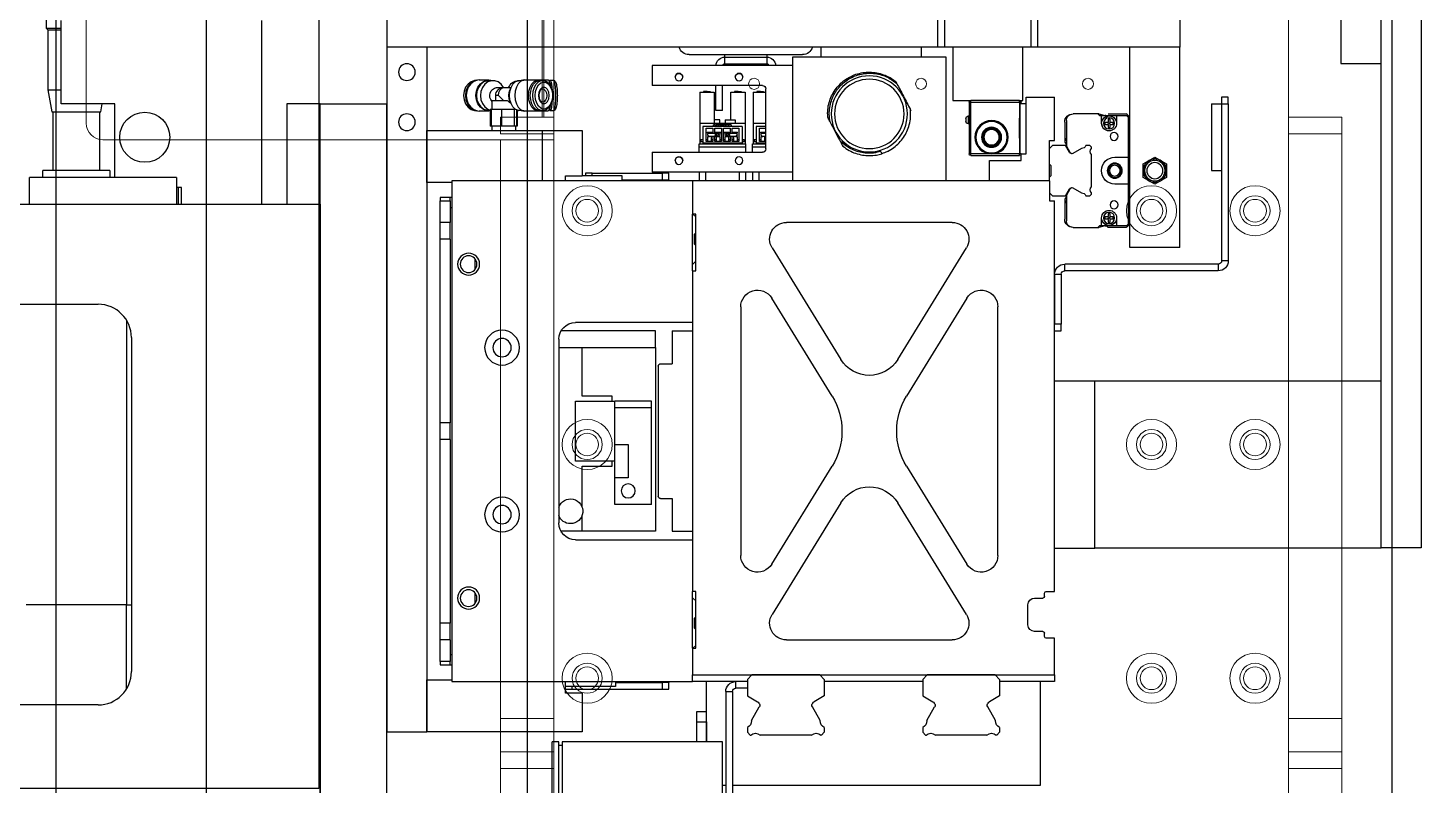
# Model space of a CAD drawing. Extents: x 500 to 100500, y -14500 to 21140.
# Drawn here: x 13840.2 to 14257.5, y -5734 to -5507.3 of the extents above; entities that cross this region are included whole.
import ezdxf

# ---------------------------------------------------------------- set-up
doc = ezdxf.new("R2010")
doc.units = 0
doc.linetypes.add('CENTER', pattern=[10.16, 6.35, -1.27, 1.27, -1.27])
doc.linetypes.add('SLD-Solid', pattern=[0])
doc.layers.get('0').update_dxf_attribs({"linetype": 'CONTINUOUS'})
for name, color, linetype in [('Center', 1, 'CENTER'), ('D', 7, 'CONTINUOUS'), ('M06SMMF-001B', 7, 'CONTINUOUS')]:
    doc.layers.add(name, color=color, linetype=linetype)
doc.layers.add('MODEL', color=7, linetype='SLD-Solid', lineweight=15)

# ---------------------------------------------------------------- blocks, each defined once
blk = doc.blocks.new('KA$C91237a23')
at = {"color": 0}
blk.add_lwpolyline([(244, 637.31), (340, 637.31), (340, 1345.85), (244, 1345.85)], close=True, dxfattribs=at)
at = {"layer": 'MODEL', "color": 4}
for p, q in [((239.5, 1345.85), (239.5, 1202.6)), ((376, 1200.85), (376, 1340.85)), ((376, 1200.85), (376, 1340.85)), ((239, 1293.85), (239, 1202.6)), ((16, 1202.6), (16, 1264.6)), ((236, 1202.6), (236, 1264.6)), ((0, 1202.6), (16, 1202.6)), ((0, 1197.6), (0, 1202.6)), ((16, 1202.6), (16, 1197.6)), ((252, 1202.6), (236, 1202.6)), ((236, 1202.6), (236, 1197.6)), ((252, 1197.6), (252, 1202.6)), ((16, 1197.6), (0, 1197.6)), ((0, 1022.6), (0, 1197.6)), ((16, 1022.6), (16, 1197.6)), ((236, 1197.6), (252, 1197.6)), ((236, 1022.6), (236, 1197.6)), ((371, 1195.85), (236, 1195.85)), ((252, 982.6), (252, 1195.85)), ((0, 1022.6), (16, 1022.6)), ((0, 1012.6), (0, 1022.6)), ((16, 1012.6), (16, 1022.6)), ((252, 1022.6), (236, 1022.6)), ((236, 1012.6), (236, 1022.6)), ((0, 1012.6), (16, 1012.6)), ((0, 1007.6), (0, 1012.6)), ((16, 1012.6), (16, 1007.6)), ((252, 1012.6), (236, 1012.6)), ((236, 1012.6), (236, 1007.6)), ((16, 1007.6), (0, 1007.6)), ((0, 982.6), (0, 1007.6)), ((16, 982.6), (16, 1007.6)), ((236, 1007.6), (252, 1007.6)), ((236, 982.6), (236, 1007.6))]:
    blk.add_line(p, q, dxfattribs=at)
for centre, radius in [((76, 1212.6), 1.65), ((126, 1212.6), 1.65), ((176, 1212.6), 1.65), ((26, 1174.6), 7.5), ((57, 1174.6), 7.5), ((226, 1174.6), 7.5), ((26, 1174.6), 4.5), ((26, 1174.6), 3.4), ((57, 1174.6), 4.5), ((57, 1174.6), 3.4), ((226, 1174.6), 4.5), ((226, 1174.6), 3.4), ((26, 1104.6), 7.5), ((57, 1104.6), 7.5), ((226, 1104.6), 7.5), ((26, 1104.6), 4.5), ((26, 1104.6), 3.4), ((57, 1104.6), 4.5), ((57, 1104.6), 3.4), ((226, 1104.6), 4.5), ((226, 1104.6), 3.4), ((26, 1034.6), 7.5), ((26, 1034.6), 4.5), ((57, 1034.6), 7.5), ((57, 1034.6), 4.5), ((226, 1034.6), 7.5), ((226, 1034.6), 4.5), ((26, 1034.6), 3.4), ((57, 1034.6), 3.4), ((226, 1034.6), 3.4)]:
    blk.add_circle(centre, radius, dxfattribs=at)
blk.add_arc((371, 1200.85), 5, 270, 0, dxfattribs=at)
blk.add_arc((371, 1200.85), 5, 270, 0, dxfattribs=at)
blk = doc.blocks.new('KA$C6148ecdc')
at = {"linetype": 'Continuous', "lineweight": 25}
for p, q in [((0, 289.1), (0, 82.1)), ((12, 82.1), (12, 289.1)), ((12, 227.1), (12, 277.1)), ((24, 277.1), (24, 227.1)), ((72.25, 247), (72.25, 232)), ((114.75, 232), (114.75, 247)), ((116.75, 232), (116.75, 247)), ((142.75, 247), (142.75, 232)), ((144.75, 232), (144.75, 247)), ((309.75, 247), (309.75, 232)), ((72.25, 172), (72.25, 232)), ((72.25, 232), (114.75, 232)), ((87.25, 172), (87.25, 232)), ((114.75, 232), (116.75, 232)), ((116.75, 232), (142.75, 232)), ((119.25, 216), (119.25, 232)), ((140.25, 232), (140.25, 216)), ((142.75, 232), (144.75, 232)), ((144.75, 232), (309.75, 232)), ((149.75, 232), (149.75, 229)), ((179.75, 232), (179.75, 229)), ((195.99, 229.74), (185.25, 229.74)), ((195.99, 229.74), (195.99, 229)), ((208.51, 229.74), (195.99, 229.74)), ((208.51, 229), (208.51, 229.74)), ((219.25, 229.74), (208.51, 229.74)), ((297.75, 232), (297.75, 27)), ((309.75, 232), (309.75, 27)), ((24, 227.1), (12, 227.1)), ((142.25, 229), (188.25, 229)), ((142.25, 192), (142.25, 229)), ((188.25, 229), (188.25, 192)), ((188.25, 226.5), (230.25, 226.5)), ((195.99, 229), (195.99, 227)), ((208.51, 229), (195.99, 229)), ((208.51, 227), (195.99, 227)), ((208.51, 227), (208.51, 229)), ((230.25, 226.5), (230.25, 220.5)), ((157.32, 221.66), (157.09, 221.23)), ((260.85, 222.05), (259.87, 222.05)), ((264.35, 222.15), (261.44, 222.15)), ((263.88, 222.05), (263.11, 222.05)), ((268.47, 222.15), (264.35, 222.15)), ((269.04, 222.15), (268.47, 222.15)), ((270.16, 221.95), (269.33, 221.95)), ((270.58, 221.95), (270.16, 221.95)), ((279.16, 221.95), (277.97, 221.95)), ((282.06, 222.15), (279.16, 222.15)), ((282.92, 222.05), (282.86, 222.05)), ((57.75, 217), (59.75, 217)), ((57.75, 215), (57.75, 217)), ((59.75, 217), (59.75, 215)), ((109.75, 204), (109.75, 217)), ((118.25, 217), (109.75, 217)), ((118.25, 200), (118.25, 217)), ((196.25, 201.5), (196.25, 219.5)), ((200.05, 218.5), (196.25, 218.5)), ((197.8, 218.7), (196.9, 218.7)), ((196.9, 218.7), (196.9, 218.5)), ((197.25, 220.5), (230.25, 220.5)), ((197.8, 218.7), (197.8, 218.5)), ((197.8, 218.7), (198.9, 218.7)), ((198.9, 218.7), (198.9, 218.5)), ((200.05, 218.5), (200.05, 209.2)), ((202.45, 218.5), (202.45, 209.2)), ((206.75, 218.5), (202.45, 218.5)), ((204.5, 218.7), (203.6, 218.7)), ((203.6, 218.7), (203.6, 218.5)), ((204.5, 218.7), (205.6, 218.7)), ((204.5, 218.7), (204.5, 218.5)), ((205.6, 218.7), (205.6, 218.5)), ((206.75, 210.2), (206.75, 218.5)), ((209.25, 213), (209.25, 220.5)), ((211.25, 213), (211.25, 220.5)), ((216.05, 218.5), (211.75, 218.5)), ((211.75, 218.5), (211.75, 209.2)), ((213.8, 218.7), (212.9, 218.7)), ((212.9, 218.7), (212.9, 218.5)), ((213.8, 218.7), (213.8, 218.5)), ((213.8, 218.7), (214.9, 218.7)), ((214.9, 218.7), (214.9, 218.5)), ((216.05, 218.5), (216.05, 209.2)), ((263.11, 219.5), (263.08, 219.5)), ((273.01, 218.85), (272.51, 220)), ((274.75, 219.9), (272.55, 219.9)), ((276.86, 219.9), (274.75, 219.9)), ((276.28, 217.5), (277.15, 217.5)), ((277.15, 215.93), (277.15, 217.5)), ((59.75, 215), (57.75, 215)), ((57.75, 215), (57.75, 168)), ((59.75, 215), (59.75, 168)), ((62.75, 215), (59.75, 215)), ((62.75, 215), (62.75, 195)), ((118.25, 215), (120.05, 215)), ((120.25, 216), (119.25, 216)), ((119.75, 215), (119.75, 215.5)), ((120.25, 215.5), (119.75, 215.5)), ((120.05, 200), (120.05, 215)), ((120.25, 215.5), (120.25, 216)), ((120.25, 216), (134.85, 216)), ((134.85, 215.5), (120.25, 215.5)), ((120.25, 215.5), (120.25, 210.75)), ((134.85, 215.5), (134.85, 216)), ((140.25, 216), (134.85, 216)), ((134.85, 200), (134.85, 215.5)), ((135.35, 215.5), (134.85, 215.5)), ((135.35, 215.5), (135.35, 200)), ((152.87, 213.12), (152.79, 212.97)), ((206.85, 216.6), (206.75, 216.6)), ((206.85, 214.6), (206.75, 214.6)), ((206.85, 216.6), (206.85, 214.6)), ((209.25, 213), (211.25, 213)), ((211.65, 216.6), (211.65, 214.6)), ((211.65, 216.6), (211.75, 216.6)), ((211.65, 214.6), (211.75, 214.6)), ((259.87, 212.95), (260.85, 212.95)), ((261.44, 212.85), (264.35, 212.85)), ((263.11, 212.95), (263.88, 212.95)), ((263.11, 212.95), (263.23, 212.95)), ((264.35, 212.85), (268.47, 212.85)), ((268.47, 212.85), (269.04, 212.85)), ((269.33, 213.05), (270.16, 213.05)), ((270.16, 213.05), (270.58, 213.05)), ((270.77, 213.06), (270.36, 213.06)), ((270.71, 213.13), (270.71, 208.3)), ((270.96, 213.23), (270.96, 208.3)), ((271.1, 213.3), (271.3, 213.3)), ((271.25, 213.39), (271.25, 213.3)), ((271.3, 213.3), (271.64, 213.3)), ((271.64, 213.3), (271.64, 208.3)), ((271.64, 213.3), (273.53, 213.3)), ((272.51, 215), (273.01, 216.15)), ((273.53, 213.3), (275.42, 213.3)), ((273.6, 215.93), (278.25, 215.93)), ((275.42, 213.3), (275.42, 208.3)), ((275.42, 213.3), (276.98, 213.3)), ((276.98, 213.3), (278.54, 213.3)), ((278.25, 213.3), (278.25, 215.93)), ((278.54, 213.3), (278.79, 213.3)), ((278.54, 213.3), (278.54, 208.3)), ((278.79, 213.3), (278.79, 208.3)), ((278.79, 213.05), (279.16, 213.05)), ((279.16, 212.85), (282.06, 212.85)), ((282.86, 212.95), (282.92, 212.95)), ((87.25, 211), (88.06, 211.81)), ((87.65, 210.9), (88.15, 211.4)), ((87.65, 199), (87.65, 210.9)), ((88.06, 211.81), (88.33, 212)), ((88.15, 211.4), (91.2, 211.4)), ((93.75, 212), (88.33, 212)), ((91.2, 211.4), (91.2, 209.15)), ((91.2, 211.4), (95.7, 211.4)), ((92.2, 209.15), (92.21, 209.45)), ((92.21, 208.85), (92.2, 209.15)), ((92.21, 209.45), (92.94, 209.45)), ((92.94, 208.85), (92.21, 208.85)), ((93.15, 209.45), (92.94, 209.45)), ((93.15, 208.85), (92.94, 208.85)), ((93.15, 210.39), (93.75, 210.39)), ((93.15, 209.66), (93.15, 210.39)), ((93.15, 209.45), (93.15, 209.66)), ((93.43, 209.17), (93.15, 209.45)), ((93.43, 209.13), (93.15, 208.85)), ((93.15, 208.85), (93.15, 208.64)), ((93.15, 207.91), (93.15, 208.64)), ((93.47, 209.17), (93.43, 209.17)), ((93.43, 209.17), (93.43, 209.13)), ((93.43, 209.13), (93.47, 209.13)), ((93.47, 209.17), (93.75, 209.45)), ((93.47, 209.13), (93.47, 209.17)), ((93.75, 208.85), (93.47, 209.13)), ((93.75, 210.39), (93.75, 209.66)), ((93.75, 209.45), (93.75, 209.66)), ((93.96, 209.45), (93.75, 209.45)), ((93.75, 208.85), (93.96, 208.85)), ((93.75, 208.64), (93.75, 208.85)), ((93.75, 208.64), (93.75, 207.91)), ((93.96, 209.45), (94.69, 209.45)), ((94.69, 208.85), (93.96, 208.85)), ((94.46, 211.5), (94.62, 211.5)), ((94.69, 209.45), (94.7, 209.15)), ((94.7, 209.15), (94.69, 208.85)), ((96.55, 212), (94.75, 211.52)), ((95.69, 209.15), (95.54, 208.33)), ((95.7, 211.4), (96.25, 211.4)), ((95.7, 209.15), (95.7, 211.4)), ((96.25, 211.4), (96.85, 212)), ((96.55, 212), (96.85, 212)), ((96.85, 212), (104.25, 212)), ((106.25, 210), (106.25, 202.3)), ((106.75, 209.5), (106.75, 204.81)), ((120.25, 210.75), (120.05, 210.75)), ((120.25, 204.75), (120.25, 210.75)), ((135.36, 212.24), (135.35, 212.24)), ((135.55, 211.38), (135.35, 211.38)), ((135.35, 209.02), (135.55, 209.02)), ((135.55, 210.2), (135.55, 211.38)), ((135.55, 209.02), (135.55, 210.2)), ((136.35, 210.58), (136.35, 210.2)), ((136.35, 210.2), (136.35, 209.82)), ((200.05, 209.2), (196.25, 209.2)), ((200.05, 209.2), (200.05, 203)), ((216.05, 209.2), (202.45, 209.2)), ((202.45, 209.2), (202.45, 203)), ((205.45, 210.2), (205.45, 209.2)), ((208.45, 210.2), (205.45, 210.2)), ((206.65, 208.75), (207.38, 208.75)), ((206.65, 208.75), (206.65, 208.25)), ((207.38, 208.75), (207.38, 208.25)), ((207.4, 208.75), (207.52, 208.75)), ((207.54, 208.75), (208.26, 208.75)), ((207.54, 208.75), (207.54, 208.25)), ((208.26, 208.75), (208.26, 208.25)), ((208.26, 208.75), (208.28, 208.75)), ((208.28, 208.75), (208.38, 208.75)), ((208.28, 208.75), (208.28, 208.25)), ((208.38, 208.75), (208.38, 208.25)), ((208.38, 208.75), (208.96, 208.75)), ((208.45, 210.2), (208.45, 209.2)), ((208.96, 208.75), (208.96, 208.25)), ((209.02, 208.75), (208.96, 208.75)), ((209.02, 208.75), (209.11, 208.75)), ((209.02, 208.75), (209.02, 208.25)), ((209.11, 208.75), (209.33, 208.75)), ((209.11, 208.75), (209.11, 208.25)), ((209.33, 208.75), (209.33, 208.25)), ((209.33, 208.75), (209.52, 208.75)), ((209.52, 208.75), (209.52, 208.25)), ((209.54, 208.75), (209.54, 208.25)), ((209.57, 208.75), (209.57, 208.25)), ((209.59, 208.75), (209.78, 208.75)), ((209.59, 208.75), (209.59, 208.25)), ((209.8, 208.25), (209.8, 208.75)), ((210.05, 209.2), (210.05, 210.2)), ((210.05, 210.2), (211.75, 210.2)), ((210.38, 208.75), (210.38, 208.25)), ((210.46, 208.25), (210.46, 208.75)), ((210.55, 208.25), (210.55, 208.75)), ((211.13, 208.75), (211.13, 208.25)), ((211.21, 208.25), (211.21, 208.75)), ((211.24, 208.75), (211.26, 208.75)), ((211.31, 208.75), (211.31, 208.25)), ((211.31, 208.25), (211.31, 208.75)), ((211.87, 208.75), (211.87, 208.25)), ((211.96, 208.25), (211.96, 208.75)), ((216.05, 209.2), (216.05, 203)), ((92.74, 207.02), (93.23, 206.91)), ((93.75, 207.91), (93.15, 207.91)), ((106.75, 204.81), (106.25, 203.94)), ((106.75, 204.81), (106.75, 203.56)), ((120.05, 204.75), (120.25, 204.75)), ((120.25, 204.75), (120.25, 200)), ((196.25, 208.25), (199.15, 208.25)), ((198.15, 207.75), (196.25, 207.75)), ((197.16, 206.25), (196.25, 206.25)), ((196.25, 205.25), (197.16, 205.25)), ((196.31, 206.25), (196.31, 206.55)), ((197.81, 206.55), (196.31, 206.55)), ((196.65, 205.25), (196.65, 203.75)), ((197.16, 206.25), (197.81, 206.25)), ((197.65, 205.25), (197.16, 205.25)), ((197.65, 203.75), (197.65, 205.25)), ((197.81, 206.55), (197.81, 206.25)), ((198.15, 203.75), (198.15, 207.75)), ((199.15, 208.25), (199.15, 203.25)), ((203.35, 208.25), (215.15, 208.25)), ((203.35, 208.25), (203.35, 203.25)), ((206.35, 207.75), (204.35, 207.75)), ((204.35, 207.75), (204.35, 203.75)), ((204.69, 206.25), (204.69, 206.55)), ((206.19, 206.55), (204.69, 206.55)), ((204.69, 206.25), (205.34, 206.25)), ((204.85, 205.25), (204.85, 203.75)), ((205.34, 205.25), (204.85, 205.25)), ((207.5, 206.25), (205.34, 206.25)), ((205.34, 205.25), (207.5, 205.25)), ((205.85, 203.75), (205.85, 205.25)), ((206.19, 206.55), (206.19, 206.25)), ((206.35, 206.25), (206.35, 207.75)), ((206.35, 203.75), (206.35, 205.25)), ((208.95, 207.75), (206.95, 207.75)), ((206.95, 207.75), (206.95, 206.25)), ((206.95, 205.25), (206.95, 203.75)), ((207.23, 206.25), (207.23, 206.55)), ((208.73, 206.55), (207.23, 206.55)), ((207.45, 205.25), (207.45, 203.75)), ((207.5, 206.25), (208.73, 206.25)), ((208.45, 205.25), (207.5, 205.25)), ((208.45, 203.75), (208.45, 205.25)), ((208.73, 206.55), (208.73, 206.25)), ((208.95, 203.75), (208.95, 207.75)), ((211.55, 207.75), (209.55, 207.75)), ((209.55, 207.75), (209.55, 203.75)), ((209.77, 206.25), (209.77, 206.55)), ((211.27, 206.55), (209.77, 206.55)), ((209.77, 206.25), (211, 206.25)), ((210.05, 205.25), (210.05, 203.75)), ((211, 205.25), (210.05, 205.25)), ((213.16, 206.25), (211, 206.25)), ((211, 205.25), (213.16, 205.25)), ((211.05, 203.75), (211.05, 205.25)), ((211.27, 206.55), (211.27, 206.25)), ((211.55, 206.25), (211.55, 207.75)), ((211.55, 203.75), (211.55, 205.25)), ((214.15, 207.75), (212.15, 207.75)), ((212.15, 207.75), (212.15, 206.25)), ((212.15, 205.25), (212.15, 203.75)), ((212.31, 206.25), (212.31, 206.55)), ((213.81, 206.55), (212.31, 206.55)), ((212.65, 205.25), (212.65, 203.75)), ((213.16, 206.25), (213.81, 206.25)), ((213.65, 205.25), (213.16, 205.25)), ((213.65, 203.75), (213.65, 205.25)), ((213.81, 206.55), (213.81, 206.25)), ((214.15, 203.75), (214.15, 207.75)), ((215.15, 208.25), (215.15, 203.25)), ((251.25, 207), (251.25, 193.5)), ((263.25, 207), (251.25, 207)), ((263.25, 207), (263.25, 192)), ((297.75, 207), (263.25, 207)), ((270.71, 208.3), (270.96, 208.3)), ((270.96, 208.3), (271.3, 208.3)), ((271.25, 208.3), (271.25, 207)), ((271.3, 208.3), (271.64, 208.3)), ((271.64, 208.3), (273.53, 208.3)), ((273.53, 208.3), (275.42, 208.3)), ((275.42, 208.3), (276.98, 208.3)), ((276.98, 208.3), (278.54, 208.3)), ((278.25, 207), (278.25, 208.3)), ((278.54, 208.3), (278.79, 208.3)), ((297.75, 191.5), (297.75, 207)), ((98.75, 202.05), (99.2, 202.5)), ((98.75, 201.67), (98.75, 202.05)), ((99.2, 202.5), (100.39, 202.5)), ((101.73, 201.66), (104.32, 200.16)), ((106.25, 202.3), (105.25, 200.57)), ((106.25, 202.3), (105.25, 200.57)), ((105.28, 200.42), (106.48, 202.5)), ((106.75, 203.56), (106.25, 202.69)), ((106.75, 203.55), (106.25, 202.69)), ((106.25, 202.69), (106.25, 202.69)), ((106.25, 202.3), (106.25, 202.3)), ((106.48, 202.5), (110.4, 202.5)), ((106.75, 203.56), (106.75, 203.55)), ((111.25, 204), (109.75, 204)), ((110.4, 202.5), (111.25, 201.65)), ((111.25, 192), (111.25, 204)), ((161.76, 200.78), (161.54, 200.06)), ((196.65, 204.3), (196.25, 204.3)), ((196.25, 203.75), (198.15, 203.75)), ((196.25, 203.25), (199.15, 203.25)), ((200.25, 203), (196.25, 203)), ((200.25, 202.12), (196.25, 202.12)), ((230.25, 200.5), (197.25, 200.5)), ((198.15, 204.3), (197.65, 204.3)), ((199.75, 204.3), (199.15, 204.3)), ((199.15, 203.6), (199.75, 203.6)), ((199.75, 204.3), (199.75, 203.6)), ((200.25, 202.12), (200.25, 203)), ((200.25, 200.5), (200.25, 202.12)), ((216.25, 203), (202.25, 203)), ((202.25, 202.12), (202.25, 203)), ((216.25, 202.12), (202.25, 202.12)), ((202.25, 200.5), (202.25, 202.12)), ((203.35, 204.3), (202.75, 204.3)), ((202.75, 203.6), (202.75, 204.3)), ((202.75, 203.6), (203.35, 203.6)), ((203.35, 203.25), (215.15, 203.25)), ((204.85, 204.3), (204.35, 204.3)), ((204.35, 203.75), (206.35, 203.75)), ((206.35, 204.3), (205.85, 204.3)), ((207.45, 204.3), (206.95, 204.3)), ((206.95, 203.75), (208.95, 203.75)), ((208.95, 204.3), (208.45, 204.3)), ((210.05, 204.3), (209.55, 204.3)), ((209.55, 203.75), (211.55, 203.75)), ((211.55, 204.3), (211.05, 204.3)), ((212.65, 204.3), (212.15, 204.3)), ((212.15, 203.75), (214.15, 203.75)), ((214.15, 204.3), (213.65, 204.3)), ((215.75, 204.3), (215.15, 204.3)), ((215.15, 203.6), (215.75, 203.6)), ((215.75, 204.3), (215.75, 203.6)), ((216.25, 202.12), (216.25, 203)), ((216.25, 200.5), (216.25, 202.12)), ((230.25, 200.5), (230.25, 194.5)), ((79.75, 199.05), (76.24, 197.03)), ((76.24, 197.03), (76.24, 192.98)), ((83.26, 197.03), (79.75, 199.05)), ((83.26, 192.98), (83.26, 197.03)), ((87.4, 198.85), (87.25, 199)), ((87.55, 198.49), (87.55, 191.51)), ((91.75, 199), (87.65, 199)), ((87.65, 191), (87.65, 199)), ((98.75, 190.16), (98.75, 199.84)), ((111.25, 196.9), (110.85, 196.5)), ((110.85, 196.5), (110.85, 193.5)), ((119.75, 200), (118.25, 200)), ((119.75, 200), (120.05, 200)), ((119.75, 198), (119.75, 200)), ((129.25, 198), (119.75, 198)), ((120.05, 200), (120.25, 200)), ((120.25, 199.5), (120.25, 200)), ((120.25, 200), (134.85, 200)), ((134.85, 199.5), (120.25, 199.5)), ((129.25, 192), (129.25, 198)), ((134.85, 199.5), (134.85, 200)), ((134.85, 200), (135.35, 200)), ((62.75, 195), (59.75, 195)), ((76.24, 192.98), (79.75, 190.95)), ((79.75, 190.95), (83.26, 192.98)), ((110.85, 193.5), (111.25, 193.1)), ((111.25, 192), (111.25, 186)), ((111.25, 192), (218.25, 192)), ((188.25, 194.5), (230.25, 194.5)), ((198.25, 192), (198.25, 194.5)), ((200.25, 194.5), (200.25, 192)), ((202.25, 192), (202.25, 194.5)), ((204.25, 194.5), (204.25, 192)), ((214.25, 192), (214.25, 194.5)), ((216.25, 194.5), (216.25, 192)), ((218.25, 192), (290.25, 192)), ((218.25, 192), (218.25, 182)), ((225.25, 192.25), (225.25, 194.25)), ((225.25, 194.25), (227.25, 194.25)), ((227.25, 192.25), (225.25, 192.25)), ((225.25, 192.25), (225.25, 192)), ((227.25, 194.25), (227.25, 192.25)), ((248.25, 194.25), (227.25, 194.25)), ((239.25, 192.25), (227.25, 192.25)), ((239.25, 192), (239.25, 193.5)), ((239.25, 193.5), (251.25, 193.5)), ((248.25, 194.25), (250.25, 194.25)), ((248.25, 193.5), (248.25, 194.25)), ((250.25, 194.25), (250.25, 193.5)), ((256.25, 193.5), (251.25, 193.5)), ((256.25, 192), (256.25, 193.5)), ((290.25, 192), (290.25, 42)), ((87.25, 191), (87.4, 191.15)), ((87.65, 191), (91.75, 191)), ((87.65, 179.1), (87.65, 191)), ((98.75, 187.95), (98.75, 188.33)), ((99.2, 187.5), (98.75, 187.95)), ((104.32, 189.84), (101.73, 188.34)), ((105.25, 189.43), (106.25, 187.7)), ((106.48, 187.5), (105.28, 189.58)), ((111.25, 188.35), (110.4, 187.5)), ((290.25, 191.5), (297.75, 191.5)), ((100.39, 187.5), (99.2, 187.5)), ((106.25, 187.7), (106.25, 180)), ((106.25, 187.31), (106.25, 187.31)), ((106.25, 187.31), (106.75, 186.45)), ((106.25, 187.31), (106.75, 186.45)), ((106.25, 186.06), (106.75, 185.19)), ((110.4, 187.5), (106.48, 187.5)), ((106.75, 186.45), (106.75, 186.45)), ((106.75, 186.45), (106.75, 185.19)), ((106.75, 185.19), (106.75, 180.5)), ((111.25, 186), (109.75, 186)), ((109.75, 69), (109.75, 186)), ((290.25, 187), (290.75, 187)), ((290.75, 184), (290.25, 184)), ((290.75, 187), (293.75, 187)), ((290.75, 186), (290.75, 187)), ((293.75, 186), (290.75, 186)), ((290.75, 186), (290.75, 179.5)), ((293.75, 187), (293.75, 186)), ((293.75, 179.5), (293.75, 186)), ((91.2, 180.85), (91.2, 178.6)), ((92.2, 180.85), (92.21, 181.15)), ((92.21, 180.55), (92.2, 180.85)), ((92.21, 181.15), (92.94, 181.15)), ((92.94, 180.55), (92.21, 180.55)), ((93.15, 181.15), (92.94, 181.15)), ((93.15, 180.55), (92.94, 180.55)), ((93.15, 182.09), (93.75, 182.09)), ((93.15, 181.36), (93.15, 182.09)), ((93.15, 181.15), (93.15, 181.36)), ((93.15, 181.15), (93.43, 180.87)), ((93.43, 180.83), (93.15, 180.55)), ((93.15, 180.55), (93.15, 180.34)), ((93.15, 179.61), (93.15, 180.34)), ((93.75, 179.61), (93.15, 179.61)), ((93.47, 180.87), (93.43, 180.87)), ((93.43, 180.87), (93.43, 180.83)), ((93.43, 180.83), (93.47, 180.83)), ((93.47, 180.87), (93.75, 181.15)), ((93.47, 180.83), (93.47, 180.87)), ((93.47, 180.83), (93.75, 180.55)), ((93.75, 182.09), (93.75, 181.36)), ((93.75, 181.15), (93.75, 181.36)), ((93.96, 181.15), (93.75, 181.15)), ((93.75, 180.34), (93.75, 180.55)), ((93.75, 180.55), (93.96, 180.55)), ((93.75, 180.34), (93.75, 179.61)), ((93.96, 181.15), (94.69, 181.15)), ((94.69, 180.55), (93.96, 180.55)), ((94.69, 181.15), (94.7, 180.85)), ((94.7, 180.85), (94.69, 180.55)), ((95.7, 178.6), (95.7, 180.85)), ((140.4, 179.5), (190.1, 179.5)), ((217.25, 181.15), (218.1, 182)), ((217.25, 182), (218.25, 182)), ((217.25, 165), (217.25, 182)), ((218.25, 165), (218.25, 182)), ((290.75, 179.5), (293.75, 179.5)), ((290.75, 174.5), (290.75, 179.5)), ((293.75, 174.5), (293.75, 179.5)), ((88.06, 178.19), (87.25, 179)), ((88.15, 178.6), (87.65, 179.1)), ((88.06, 178.19), (88.33, 178)), ((91.2, 178.6), (88.15, 178.6)), ((88.33, 178), (93.75, 178)), ((93.25, 178.6), (88.35, 178.6)), ((88.35, 178.6), (88.35, 178.6)), ((93.43, 178.6), (91.2, 178.6)), ((93.43, 178.6), (93.47, 178.6)), ((95.7, 178.6), (93.47, 178.6)), ((96.25, 178.6), (93.65, 178.6)), ((94.1, 178.35), (93.75, 178)), ((94.62, 178.5), (94.46, 178.5)), ((94.75, 178.48), (96.55, 178)), ((96.25, 178.6), (95.7, 178.6)), ((96.85, 178), (96.25, 178.6)), ((97.2, 178), (96.55, 178)), ((104.25, 178), (96.85, 178)), ((104.25, 178), (96.85, 178)), ((96.85, 178), (96.85, 178)), ((97.2, 178), (97.2, 178)), ((104.25, 178), (97.2, 178)), ((217.65, 176), (217.25, 176.4)), ((217.65, 173), (217.65, 176)), ((72.25, 172), (87.25, 172)), ((156.74, 138.45), (136.14, 171.88)), ((194.36, 171.88), (173.76, 138.45)), ((217.25, 172.6), (217.65, 173)), ((290.75, 174.5), (293.75, 174.5)), ((290.75, 174.5), (290.75, 119.5)), ((293.75, 119.5), (293.75, 174.5)), ((57.75, 168), (59.75, 168)), ((60.75, 167), (60.75, 165)), ((60.75, 167), (106.75, 167)), ((106.75, 165), (106.75, 167)), ((218.1, 167), (217.25, 167.85)), ((218.25, 167), (218.1, 167)), ((283.25, 165.5), (283.25, 168.5)), ((60.75, 165), (106.75, 165)), ((109.75, 164), (107.75, 164)), ((107.75, 164), (107.75, 149)), ((109.75, 164), (109.75, 149)), ((218.25, 165), (217.25, 165)), ((218.25, 165), (218.25, 69)), ((136.01, 156.85), (154.09, 127.49)), ((176.41, 127.49), (194.49, 156.85)), ((126.75, 79.78), (126.75, 154.22)), ((203.75, 154.22), (203.75, 79.78)), ((107.75, 149), (109.75, 149)), ((107.75, 147), (107.75, 149)), ((109.75, 147), (107.75, 147)), ((218.25, 149.5), (253.25, 149.5)), ((224.25, 147), (218.25, 147)), ((224.25, 147), (224.25, 137.2)), ((229.25, 142), (229.25, 147)), ((229.25, 147), (257.58, 147)), ((229.25, 142), (229.25, 87)), ((251.25, 142), (229.25, 142)), ((251.25, 127.5), (251.25, 142)), ((258.25, 142), (251.25, 142)), ((258.25, 144.5), (258.25, 89.5)), ((227.75, 137.2), (224.25, 137.2)), ((228.45, 136.5), (228.45, 97.5)), ((12, 132), (97.75, 132)), ((97.75, 132), (109.75, 132)), ((97.75, 82), (97.75, 132)), ((230.45, 124), (230.45, 126)), ((230.45, 126), (241.45, 126)), ((241.45, 124), (241.45, 126)), ((253.25, 126), (241.45, 126)), ((242.25, 127.5), (251.25, 127.5)), ((242.25, 126), (242.25, 127.5)), ((253.25, 108), (253.25, 126)), ((230.45, 124), (241.45, 124)), ((230.45, 95), (230.45, 124)), ((241.45, 113), (241.45, 124)), ((290.75, 119.5), (293.75, 119.5)), ((290.75, 114.5), (290.75, 119.5)), ((293.75, 114.5), (293.75, 119.5)), ((241.45, 113), (237.45, 113)), ((237.45, 113), (237.45, 103)), ((241.45, 103), (241.45, 113)), ((290.75, 114.5), (293.75, 114.5)), ((290.75, 114.5), (290.75, 59.5)), ((293.75, 59.5), (293.75, 114.5)), ((154.09, 106.51), (136.01, 77.15)), ((194.49, 77.15), (176.41, 106.51)), ((241.45, 108), (253.25, 108)), ((242.25, 106.5), (242.25, 108)), ((251.25, 106.5), (242.25, 106.5)), ((251.25, 94.2), (251.25, 106.5)), ((237.45, 103), (241.45, 103)), ((241.45, 95), (241.45, 103)), ((227.75, 96.8), (224.25, 96.8)), ((224.25, 96.8), (224.25, 87)), ((136.14, 62.12), (156.74, 95.55)), ((173.76, 95.55), (194.36, 62.12)), ((230.45, 95), (241.45, 95)), ((251.25, 87), (251.25, 91.8)), ((224.25, 87), (218.25, 87)), ((253.25, 84.5), (218.25, 84.5)), ((229.25, 87), (251.25, 87)), ((251.25, 87), (257.58, 87)), ((0, 82.1), (12, 82.1)), ((12, 82), (12, 82.1)), ((12, 82), (97.75, 82)), ((109.75, 82), (97.75, 82)), ((112.25, 69), (109.75, 69)), ((112.75, 67.5), (112.75, 68.5)), ((115.75, 67), (113.25, 67)), ((217.25, 69), (218.25, 69)), ((217.25, 52), (217.25, 69)), ((217.25, 66.15), (218.1, 67)), ((218.1, 67), (218.25, 67)), ((218.25, 52), (218.25, 69)), ((283.25, 65.5), (283.25, 68.5)), ((117.75, 59), (117.75, 65)), ((217.65, 61), (217.25, 61.4)), ((217.65, 58), (217.65, 61)), ((290.75, 59.5), (293.75, 59.5)), ((290.75, 54.5), (290.75, 59.5)), ((293.75, 54.5), (293.75, 59.5)), ((109.75, 44), (109.75, 55)), ((109.75, 55), (112.25, 55)), ((112.75, 55.5), (112.75, 56.5)), ((113.25, 57), (115.75, 57)), ((190.1, 54.5), (140.4, 54.5)), ((217.25, 57.6), (217.65, 58)), ((290.75, 54.5), (293.75, 54.5)), ((290.75, 54.5), (290.75, 48)), ((293.75, 48), (293.75, 54.5)), ((218.1, 52), (217.25, 52.85)), ((218.25, 52), (217.25, 52)), ((218.25, 52), (218.25, 44)), ((290.25, 50), (290.75, 50)), ((290.75, 47), (290.25, 47)), ((290.75, 48), (293.75, 48)), ((290.75, 47), (290.75, 48)), ((293.75, 47), (290.75, 47)), ((293.75, 48), (293.75, 47)), ((218.25, 44), (109.75, 44)), ((109.75, 44), (109.75, 42)), ((109.75, 42), (126.25, 42)), ((114, 11), (114, 42)), ((126.25, 42.65), (127.6, 44)), ((126.25, 42.65), (126.25, 37.74)), ((127.6, 44), (147.9, 44)), ((149.25, 42.65), (147.9, 44)), ((149.25, 42.65), (149.25, 37.74)), ((149.25, 42), (178.75, 42)), ((178.75, 42.65), (180.1, 44)), ((178.75, 42.65), (178.75, 37.74)), ((180.1, 44), (200.4, 44)), ((201.75, 42.65), (200.4, 44)), ((201.75, 42.65), (201.75, 37.74)), ((201.75, 42), (205.25, 42)), ((205.25, 40), (205.25, 42)), ((205.25, 42), (218.25, 42)), ((214, 24), (214, 42)), ((218.25, 42), (218.25, 44)), ((290.25, 42), (218.25, 42)), ((225.25, 42), (225.25, 41.75)), ((225.25, 39.75), (225.25, 41.75)), ((225.25, 41.75), (227.25, 41.75)), ((227.25, 41.75), (227.25, 39.75)), ((241.25, 41.75), (227.25, 41.75)), ((241.25, 42), (241.25, 40.5)), ((256.25, 38.5), (256.25, 42)), ((297.75, 42.5), (290.25, 42.5)), ((297.75, 27), (297.75, 42.5)), ((126.25, 37.74), (129.29, 35.98)), ((149.25, 37.74), (146.21, 35.98)), ((178.75, 37.74), (181.79, 35.98)), ((201.75, 37.74), (198.71, 35.98)), ((201.75, 40), (205.25, 40)), ((208.25, 39), (206.25, 39)), ((206.25, 39), (206.25, 3)), ((208.25, 39), (208.25, 3)), ((227.25, 39.75), (225.25, 39.75)), ((254.25, 39.75), (227.25, 39.75)), ((241.25, 40.5), (256.25, 40.5)), ((251.25, 38.5), (251.25, 27)), ((251.25, 38.5), (256.25, 38.5)), ((254.25, 39.75), (254.25, 40.5)), ((256.25, 39.75), (254.25, 39.75)), ((127.44, 30.32), (129.8, 34.41)), ((148.06, 30.32), (145.7, 34.41)), ((179.94, 30.32), (182.3, 34.41)), ((200.56, 30.32), (198.2, 34.41)), ((214, 33), (217, 33)), ((217, 30), (214, 30)), ((214, 30), (214, 24)), ((217, 33), (217, 30)), ((217, 30), (217, 24)), ((126.25, 28.26), (126.25, 26.85)), ((127.1, 26), (126.25, 26.85)), ((127.1, 26), (127.26, 26)), ((130.03, 26), (145.47, 26)), ((148.4, 26), (148.24, 26)), ((148.4, 26), (149.25, 26.85)), ((149.25, 28.26), (149.25, 26.85)), ((178.75, 28.26), (178.75, 26.85)), ((179.6, 26), (178.75, 26.85)), ((179.6, 26), (179.76, 26)), ((182.53, 26), (197.97, 26)), ((200.9, 26), (200.74, 26)), ((200.9, 26), (201.75, 26.85)), ((201.75, 28.26), (201.75, 26.85)), ((251.25, 27), (297.75, 27)), ((309.75, 27), (297.75, 27)), ((209.25, 24), (257.25, 24)), ((209.25, 3), (209.25, 24)), ((257.25, 24), (257.25, 3)), ((258.25, 23), (257.25, 23)), ((258.25, 3), (258.25, 24)), ((258.25, 24), (260.25, 24)), ((260.25, 3), (260.25, 24)), ((206.25, 11), (114, 11)), ((209.25, 11), (208.25, 11))]:
    blk.add_line(p, q, dxfattribs=at)
at = {"linetype": 'Continuous', "lineweight": 25, "flags": 128}
for points in [[(259.1, 217.5), (259.13, 218.78), (259.22, 219.96), (259.36, 220.94), (259.55, 221.64), (259.76, 222), (259.87, 222.05)], [(260.1, 218.4), (260.12, 218.78), (260.21, 219.96), (260.35, 220.94), (260.53, 221.64), (260.74, 222), (260.96, 222), (261.12, 221.75)], [(265.31, 217.5), (265.19, 218.69), (264.86, 219.78), (264.34, 220.67), (263.67, 221.27), (262.92, 221.54), (262.15, 221.45), (261.44, 221.01), (260.84, 220.25), (260.4, 219.26), (260.18, 218.1), (260.18, 216.9), (260.4, 215.74), (260.84, 214.75), (261.44, 213.99), (262.15, 213.55), (262.92, 213.46), (263.67, 213.73), (264.34, 214.33), (264.86, 215.22), (265.19, 216.31), (265.31, 217.5)], [(266.01, 217.5), (265.89, 218.78), (265.55, 219.96), (265.01, 220.94), (264.32, 221.64), (263.53, 222), (263.12, 222.05)], [(267.31, 217.5), (267.19, 218.81), (266.84, 220.01), (266.29, 221.01), (265.58, 221.73), (264.77, 222.1), (263.92, 222.1), (263.73, 222.05)], [(266.78, 217.5), (266.66, 218.78), (266.32, 219.96), (265.78, 220.94), (265.09, 221.64), (264.3, 222), (263.88, 222.05)], [(268.47, 222.15), (268.89, 222.1), (269.7, 221.73), (270.41, 221.01), (270.96, 220.01), (271.31, 218.81), (271.43, 217.5)], [(270, 221.95), (269.51, 222.1), (268.74, 222.13)], [(273, 217.5), (272.88, 218.75), (272.55, 219.91), (272.02, 220.86), (271.34, 221.55), (270.57, 221.9), (270.16, 221.95)], [(274.82, 219.9), (274.82, 219.91), (275.52, 220.86), (276.42, 221.55), (277.44, 221.9), (278.5, 221.9), (279.52, 221.55), (280.42, 220.86), (281.12, 219.91), (281.56, 218.75), (281.71, 217.5), (281.56, 216.25), (281.12, 215.09), (280.42, 214.14), (279.52, 213.45), (278.79, 213.16)], [(278.79, 212.87), (279.72, 212.9), (280.79, 213.27), (281.72, 213.99), (282.45, 214.99), (282.91, 216.19), (283.07, 217.5), (282.91, 218.81), (282.45, 220.01), (281.72, 221.01), (280.79, 221.73), (279.72, 222.1), (278.6, 222.1), (278.03, 221.95)], [(279.16, 221.95), (279.69, 221.9), (280.72, 221.55), (281.61, 220.86), (282.31, 219.91), (282.75, 218.75), (282.9, 217.5), (282.75, 216.25), (282.31, 215.09), (281.61, 214.14), (280.72, 213.45), (279.69, 213.1), (279.16, 213.05)], [(282.06, 222.15), (282.61, 222.1), (283.68, 221.73), (284.62, 221.01), (285.35, 220.01), (285.81, 218.81), (285.97, 217.5), (285.81, 216.19), (285.35, 214.99), (284.62, 213.99), (283.68, 213.27), (282.61, 212.9), (282.06, 212.85)], [(282.92, 222.05), (283.47, 222), (284.51, 221.64), (285.43, 220.94), (286.14, 219.96), (286.59, 218.78), (286.75, 217.5), (286.59, 216.22), (286.14, 215.04), (285.43, 214.06), (284.51, 213.36), (283.47, 213), (282.92, 212.95)], [(283.22, 221.94), (283.97, 221.64), (284.89, 220.94), (285.6, 219.96), (286.05, 218.78), (286.21, 217.5), (286.05, 216.22), (285.6, 215.04), (284.89, 214.06), (283.97, 213.36), (283.22, 213.06)], [(259.87, 212.95), (259.76, 213), (259.55, 213.36), (259.36, 214.06), (259.22, 215.04), (259.13, 216.22), (259.1, 217.5)], [(261.13, 217.5), (261.26, 218.46), (261.6, 219.27), (262.12, 219.81), (262.73, 220), (263.34, 219.81), (263.85, 219.27), (264.2, 218.46), (264.32, 217.5), (264.2, 216.54), (263.85, 215.73), (263.34, 215.19), (262.73, 215), (262.12, 215.19), (261.6, 215.73), (261.26, 216.54), (261.13, 217.5)], [(263.08, 219.5), (262.62, 219.35), (262.21, 218.91), (261.94, 218.27), (261.84, 217.5)], [(261.84, 217.5), (261.94, 216.73), (262.21, 216.09), (262.62, 215.65), (263.11, 215.5), (263.11, 215.5)], [(263.23, 212.95), (263.53, 213), (264.32, 213.36), (265.01, 214.06), (265.55, 215.04), (265.89, 216.22), (266.01, 217.5)], [(263.73, 212.95), (263.92, 212.9), (264.77, 212.9), (265.58, 213.27), (266.29, 213.99), (266.84, 214.99), (267.19, 216.19), (267.31, 217.5)], [(263.88, 212.95), (264.3, 213), (265.09, 213.36), (265.78, 214.06), (266.32, 215.04), (266.66, 216.22), (266.78, 217.5)], [(271.43, 217.5), (271.31, 216.19), (270.96, 214.99), (270.41, 213.99), (269.7, 213.27), (268.89, 212.9), (268.47, 212.85)], [(270.16, 213.05), (270.57, 213.1), (271.34, 213.45), (272.02, 214.14), (272.55, 215.09), (272.88, 216.25), (273, 217.5)], [(273.01, 218.85), (273.16, 218.42), (273.27, 217.5)], [(273.27, 217.5), (273.16, 216.58), (273.01, 216.15)], [(276.28, 217.5), (276.16, 218.42), (275.83, 219.2), (275.34, 219.72), (274.75, 219.9)], [(261.12, 213.25), (260.96, 213), (260.74, 213), (260.53, 213.36), (260.35, 214.06), (260.21, 215.04), (260.12, 216.22), (260.1, 216.53)], [(268.74, 212.87), (269.51, 212.9), (270, 213.05)]]:
    blk.add_lwpolyline(points, dxfattribs=at)
at = {"linetype": 'Continuous', "lineweight": 25}
for centre, radius in [((303.75, 224.5), 2.5), ((165.25, 212), 11.4), ((165.25, 212), 10.4), ((204.25, 223.01), 1.13), ((222.25, 223.01), 1.13), ((93.45, 209.15), 1.67), ((128.65, 205), 5), ((128.65, 205), 4.7), ((303.75, 209.5), 2.5), ((91.95, 205.25), 1.2), ((128.65, 205), 3), ((128.65, 205), 2.7), ((128.65, 205), 2.4), ((128.65, 205), 2.3), ((207.5, 205.75), 0.499), ((211, 205.75), 0.499), ((79.75, 195), 3.13), ((79.75, 195), 3.08), ((79.75, 195), 2.4), ((91.75, 195), 2.25), ((91.75, 195), 2), ((91.75, 195), 1.62), ((204.25, 198.01), 1.13), ((222.25, 198.01), 1.13), ((91.95, 184.75), 1.2), ((93.45, 180.85), 1.67), ((285.25, 167), 3.3), ((285.25, 167), 2.5), ((275.25, 142), 5.2), ((275.25, 142), 2.75), ((237.45, 99.1), 2.1), ((275.25, 92), 5.2), ((275.25, 92), 2.75), ((285.25, 67), 3.3), ((285.25, 67), 2.5)]:
    blk.add_circle(centre, radius, dxfattribs=at)
for centre, radius, start, end in [((185.25, 232.74), 3, 194.2134, 270), ((219.25, 232.74), 3, 270, 345.7866), ((195.99, 226.26), 2.74, 90, 175.0401), ((195.99, 226.26), 0.737, 90, 161.2642), ((208.51, 226.26), 2.74, 4.9599, 90), ((208.51, 226.26), 0.737, 18.7358, 90), ((204.25, 223), 1.13, 0.2534, 179.7466), ((222.25, 223), 1.13, 0.2533, 179.7467), ((262.91, 220.72), 2.06, 135.7228, 182.882), ((270.29, 218.76), 3.18, 20.9641, 88.6702), ((197.25, 219.5), 1, 90, 180), ((274.75, 217.5), 2.4, 0, 90), ((276.49, 217.47), 2.45, 315.7038, 81.3834), ((120.25, 215.5), 0.5, 90, 180), ((134.85, 215.5), 0.5, 0, 90), ((262.88, 214.26), 2.01, 177.7006, 224.4497), ((93.45, 209.15), 2.25, 1.7083, 182.7131), ((93.45, 209.15), 2.25, 180, 0), ((93.45, 209.15), 2.24, 0, 192.179), ((93.45, 209.15), 0.589, 120.6237, 149.3763), ((93.45, 209.15), 0.589, 210.6237, 239.3763), ((93.45, 209.15), 0.589, 30.6237, 59.3763), ((93.45, 209.15), 0.589, 300.6237, 329.3763), ((94.62, 212), 0.501, 270.0083, 284.9917), ((104.25, 210), 2, 360, 90), ((104.25, 209.5), 2.5, 0, 90), ((135.55, 210.58), 0.8, 0, 90), ((135.55, 209.82), 0.8, 270, 0), ((197.16, 205.75), 0.499, 359.8425, 89.8433), ((197.16, 205.75), 0.499, 270.1575, 0.1567), ((205.34, 205.75), 0.5, 90.2103, 269.7897), ((207.96, 205.75), 0.5, 119.9522, 240.0478), ((207.96, 205.75), 0.5, 242.1101, 117.8899), ((210.54, 205.75), 0.5, 62.1102, 297.8898), ((210.54, 205.75), 0.5, 299.9522, 60.0478), ((213.16, 205.75), 0.499, 359.8425, 89.8433), ((213.16, 205.75), 0.499, 270.1575, 0.1567), ((97.62, 200.76), 1.45, 321.0671, 38.9329), ((101.7, 203.11), 1.45, 204.7553, 270.9966), ((104.67, 200.77), 0.7, 240.0031, 330.0042), ((104.38, 201.07), 1, 278.8439, 330.0001), ((104.38, 201.07), 1, 278.879, 330.0001), ((165.25, 212), 12.5, 244.4067, 252.728), ((197.25, 201.5), 1, 180, 270), ((87.05, 198.49), 0.5, 359.9937, 44.9996), ((91.75, 195), 4, 270, 90), ((120.25, 200), 0.5, 180, 270), ((134.85, 200), 0.5, 270, 0), ((222.25, 198), 1.13, 0.2532, 179.7468), ((87.05, 191.51), 0.5, 315.0004, 0.0063), ((97.62, 189.24), 1.45, 321.0716, 38.9284), ((101.7, 186.89), 1.45, 88.9925, 155.2527), ((104.67, 189.23), 0.7, 30.0011, 119.9978), ((104.38, 188.93), 1, 29.9999, 81.1395), ((93.45, 180.85), 2.25, 0, 180), ((93.45, 180.85), 2.25, 180, 269.4501), ((93.45, 180.85), 2.24, 177.466, 1.7705), ((93.45, 180.85), 0.589, 120.6237, 149.3763), ((93.45, 180.85), 0.589, 210.6237, 239.3763), ((93.45, 180.85), 2.25, 270.5499, 358.2917), ((93.45, 180.85), 0.589, 30.6237, 59.3763), ((93.45, 180.85), 0.589, 300.6237, 329.3763), ((104.25, 180.5), 2.5, 270, 0), ((104.25, 180), 2, 270, 0), ((104.26, 180.49), 2.49, 270.436, 359.7724), ((140.4, 174.5), 5, 90, 211.6331), ((190.1, 174.5), 5, 328.3669, 90), ((94.46, 178), 0.5, 90, 135.0003), ((94.62, 178), 0.501, 75.0083, 89.9917), ((60.75, 168), 3, 180, 270), ((60.75, 168), 1, 180, 270), ((106.75, 164), 3, 0, 90), ((106.75, 164), 1, 0, 90), ((131.75, 154.22), 5, 31.6331, 180), ((198.75, 154.22), 5, 360, 148.3669), ((253.25, 144.5), 5, 0, 90), ((165.25, 143.69), 10, 211.6331, 328.3669), ((227.75, 136.5), 0.7, 0, 90), ((137.06, 117), 20, 328.3669, 31.6331), ((193.44, 117), 20, 148.3669, 211.6331), ((165.25, 90.31), 10, 31.6331, 148.3669), ((227.75, 97.5), 0.7, 270, 0), ((254.75, 93), 3.7, 18.9246, 270), ((254.75, 93), 3.7, 270, 341.0754), ((253.25, 89.5), 5, 270, 0), ((131.75, 79.78), 5, 180, 328.3669), ((198.75, 79.78), 5, 211.6331, 0), ((112.25, 68.5), 0.5, 0, 90), ((113.25, 67.5), 0.5, 180, 270), ((115.75, 65), 2, 0, 90), ((115.75, 59), 2, 270, 0), ((140.4, 59.5), 5, 148.3669, 270), ((190.1, 59.5), 5, 270, 31.6331), ((112.25, 55.5), 0.5, 270, 0), ((113.25, 56.5), 0.5, 90, 180), ((205.25, 39), 3, 0, 90), ((205.25, 39), 1, 0, 90), ((128.79, 35.11), 1, 28.7336, 60), ((128.94, 34.91), 1, 330, 42.6994), ((146.56, 34.91), 1, 137.3006, 210), ((146.71, 35.11), 1, 120, 151.2664), ((181.29, 35.11), 1, 28.7336, 60), ((181.44, 34.91), 1, 330, 42.6994), ((199.06, 34.91), 1, 137.3006, 210), ((199.21, 35.11), 1, 120, 151.2664), ((125.38, 30.13), 2.06, 294.836, 5.1669), ((150.12, 30.13), 2.06, 174.8331, 245.164), ((177.88, 30.13), 2.06, 294.836, 5.1669), ((202.62, 30.13), 2.06, 174.8331, 245.164), ((128.64, 24.48), 2.06, 47.7176, 132.2824), ((146.86, 24.48), 2.06, 47.7176, 132.2824), ((181.14, 24.48), 2.06, 47.7176, 132.2824), ((199.36, 24.48), 2.06, 47.7176, 132.2824)]:
    blk.add_arc(centre, radius, start, end, dxfattribs=at)
for centre, major_axis, ratio, start_param, end_param in [((274.75, 217.5), (2.26, 2.26), 0.359857, 4.344737, 5.057818), ((207.46, 205.75), (-0.503, 0), 0.994522, 2.09356, 4.189625), ((211.04, 205.75), (0.503, 0), 0.994522, 2.09356, 4.189625)]:
    blk.add_ellipse(centre, major_axis=major_axis, ratio=ratio, start_param=start_param, end_param=end_param, dxfattribs=at)
for points, knots in [([(176.96, 209.59), (177.08, 210.35), (177.31, 211.78), (177.15, 213.91), (176.53, 216.54), (175.24, 218.98), (173.42, 220.98), (171.28, 222.66), (168.75, 223.76), (166.06, 224.19), (164, 224.18), (161.98, 223.81), (159.52, 222.96), (157.99, 221.82), (157.02, 221.09)], [0, 0, 0, 0, 0.0759252, 0.1426893, 0.2094559, 0.3426798, 0.4096437, 0.4766075, 0.6100433, 0.6775153, 0.7449872, 0.8126589, 0.8803306, 1, 1, 1, 1]), ([(177.71, 211.03), (177.73, 211.8), (177.77, 213.27), (177.33, 215.41), (176.59, 217.39), (175.52, 219.22), (174.17, 220.85), (172.55, 222.21), (170.74, 223.3), (168.76, 224.06), (166.69, 224.48), (164.57, 224.54), (162.47, 224.25), (160.46, 223.6), (158.72, 222.73), (157.74, 221.98), (157.32, 221.66)], [0, 0, 0, 0, 0.078879, 0.151094, 0.22331, 0.295526, 0.367743, 0.439964, 0.512185, 0.584401, 0.656616, 0.728832, 0.801048, 0.873269, 0.945491, 1, 1, 1, 1]), ([(259.87, 222.03), (259.79, 222.03), (259.6, 222.03), (259.37, 221.84), (259.19, 221.58), (259.03, 221.15), (258.88, 220.44), (258.76, 219.47), (258.69, 218.45), (258.69, 217.78), (258.68, 217.5)], [0, 0, 0, 0, 0.048675, 0.121493, 0.210905, 0.352759, 0.522894, 0.701518, 0.874827, 1, 1, 1, 1]), ([(263.12, 222.02), (262.92, 222.01), (262.43, 222), (261.73, 221.62), (261.06, 220.98), (260.53, 220.09), (260.17, 219.02), (260, 217.83), (260.05, 216.61), (260.31, 215.46), (260.77, 214.44), (261.41, 213.62), (262.19, 213.11), (262.84, 212.9), (263.19, 212.97), (263.25, 212.98)], [0, 0, 0, 0, 0.059845, 0.138584, 0.218706, 0.301679, 0.386201, 0.470895, 0.555615, 0.640589, 0.726062, 0.812241, 0.898276, 0.981631, 1, 1, 1, 1]), ([(157.02, 221.09), (156.7, 220.48), (156.06, 219.25), (155.04, 217.3), (153.99, 215.28), (153.31, 213.98), (152.97, 213.32)], [0, 0, 0, 0, 0.239249, 0.484926, 0.738178, 1, 1, 1, 1]), ([(258.68, 217.5), (258.69, 217.3), (258.69, 216.72), (258.74, 215.77), (258.84, 214.77), (259, 213.95), (259.17, 213.44), (259.4, 213.12), (259.68, 212.93), (259.84, 212.96), (259.87, 212.97)], [0, 0, 0, 0, 0.089124, 0.260179, 0.432296, 0.606579, 0.787923, 0.892233, 0.980976, 1, 1, 1, 1]), ([(263.09, 219.49), (263.1, 219.5), (263.23, 219.54), (263.44, 219.42), (263.81, 219.06), (264.09, 218.48), (264.22, 217.76), (264.2, 217), (264.01, 216.31), (263.7, 215.8), (263.38, 215.53), (263.2, 215.52), (263.12, 215.51)], [0, 0, 0, 0, 0.007632, 0.140787, 0.245245, 0.356399, 0.466193, 0.577679, 0.689122, 0.798044, 0.904239, 1, 1, 1, 1]), ([(159.85, 200.73), (159.18, 201.1), (157.89, 201.82), (156.28, 203.28), (154.96, 204.91), (153.93, 206.75), (153.21, 208.8), (152.83, 211.02), (152.92, 212.55), (152.97, 213.32)], [0, 0, 0, 0, 0.150607, 0.287706, 0.424805, 0.561904, 0.699003, 0.849508, 1, 1, 1, 1]), ([(272.61, 215.24), (272.65, 215.25), (272.85, 215.31), (273.2, 215.56), (273.48, 215.82), (273.6, 215.93)], [0, 0, 0, 0, 0.098892, 0.623563, 1, 1, 1, 1]), ([(174.05, 204), (174.52, 204.9), (175.49, 206.76), (176.46, 208.62), (176.96, 209.59)], [0, 0, 0, 0, 0.479445, 1, 1, 1, 1]), ([(176.96, 209.59), (177, 209.67), (177.15, 209.95), (177.4, 210.43), (177.61, 210.83), (177.71, 211.03)], [0, 0, 0, 0, 0.152744, 0.575978, 1, 1, 1, 1]), ([(209.52, 208.75), (209.52, 208.75), (209.53, 208.75), (209.54, 208.75), (209.54, 208.75)], [0, 0, 0, 0, 0.344987, 1, 1, 1, 1]), ([(209.54, 208.75), (209.55, 208.75), (209.55, 208.75), (209.56, 208.75), (209.56, 208.75)], [0, 0, 0, 0, 0.82126, 1, 1, 1, 1]), ([(209.57, 208.75), (209.57, 208.75), (209.58, 208.75), (209.59, 208.75), (209.59, 208.75)], [0, 0, 0, 0, 0.563807, 1, 1, 1, 1]), ([(209.8, 208.75), (209.83, 208.75), (209.89, 208.75), (210.03, 208.75), (210.15, 208.75), (210.24, 208.75), (210.33, 208.75), (210.36, 208.75), (210.38, 208.75)], [0, 0, 0, 0, 0.251954, 0.490125, 0.628641, 0.760178, 0.879477, 1, 1, 1, 1]), ([(210.03, 208.75), (210.06, 208.75), (210.12, 208.75), (210.23, 208.75), (210.28, 208.75), (210.29, 208.75)], [0, 0, 0, 0, 0.446842, 0.90368, 1, 1, 1, 1]), ([(210.55, 208.75), (210.58, 208.75), (210.64, 208.75), (210.78, 208.75), (210.9, 208.75), (210.99, 208.75), (211.07, 208.75), (211.11, 208.75), (211.13, 208.75)], [0, 0, 0, 0, 0.251958, 0.490132, 0.62865, 0.760189, 0.87949, 1, 1, 1, 1]), ([(211.31, 208.75), (211.33, 208.75), (211.38, 208.75), (211.54, 208.75), (211.69, 208.75), (211.81, 208.75), (211.85, 208.75), (211.87, 208.75)], [0, 0, 0, 0, 0.252809, 0.486348, 0.751365, 0.874749, 1, 1, 1, 1]), ([(211.87, 208.75), (211.9, 208.75), (211.95, 208.75), (211.96, 208.75), (211.96, 208.75)], [0, 0, 0, 0, 0.47956, 1, 1, 1, 1]), ([(173.18, 202.34), (172.56, 201.88), (171.38, 201.01), (169.37, 200.14), (167.32, 199.61), (165.21, 199.45), (163.26, 199.6), (162.06, 199.92), (161.54, 200.06)], [0, 0, 0, 0, 0.186328, 0.356914, 0.527499, 0.69809, 0.86868, 1, 1, 1, 1]), ([(161.76, 200.78), (162.51, 200.58), (164.53, 200.06), (168.01, 200.3), (171.53, 201.67), (173.28, 203.29), (174.05, 204)], [0, 0, 0, 0, 0.172261, 0.4686235, 0.764986, 1, 1, 1, 1]), ([(173.98, 203.87), (173.92, 203.76), (173.76, 203.45), (173.49, 202.94), (173.29, 202.54), (173.18, 202.34)], [0, 0, 0, 0, 0.210764, 0.604974, 1, 1, 1, 1]), ([(76.25, 195), (76.26, 194.76), (76.3, 194.12), (76.71, 193.14), (77.49, 192.24), (78.53, 191.65), (79.71, 191.43), (80.89, 191.62), (81.95, 192.19), (82.75, 193.08), (83.22, 194.18), (83.3, 195.37), (82.98, 196.53), (82.29, 197.51), (81.31, 198.21), (80.17, 198.54), (78.97, 198.48), (77.86, 198.03), (76.97, 197.23), (76.37, 196.18), (76.29, 195.39), (76.25, 195)], [0, 0, 0, 0, 0.033259, 0.087268, 0.140901, 0.194494, 0.248168, 0.301775, 0.355791, 0.409194, 0.463156, 0.516501, 0.570364, 0.624224, 0.677572, 0.73154, 0.784936, 0.838954, 0.892561, 0.946206, 1, 1, 1, 1])]:
    blk.add_open_spline(points, degree=3, knots=knots, dxfattribs=at)
blk = doc.blocks.new('KJVision R')
at = {"color": 2, "linetype": 'Continuous', "lineweight": 25}
for p, q in [((10278.9, -70838.47, 54.87), (10278.9, -70857.48, 54.87)), ((10283.4, -70880.14, 54.87), (10283.4, -70855.14, 54.87)), ((10343.4, -70855.14, 54.87), (10343.4, -70910.14, 54.87)), ((10278.9, -70857.48, 54.87), (10279.4, -70857.98, 54.87)), ((10278.9, -70857.48, 54.87), (10283.4, -70857.48, 54.87)), ((10279.4, -70857.98, 54.87), (10279.4, -70875.98, 54.87)), ((10279.4, -70857.98, 54.87), (10280.09, -70857.98, 54.87)), ((10280.09, -70857.98, 54.87), (10283.4, -70857.98, 54.87)), ((10279.4, -70875.98, 54.87), (10280.54, -70882.48, 54.87)), ((10279.4, -70875.98, 54.87), (10283.4, -70875.98, 54.87)), ((10299.4, -70880.14, 54.87), (10283.4, -70880.14, 54.87)), ((10295.25, -70882.48, 54.87), (10295.66, -70880.14, 54.87)), ((10299.4, -70902.14, 54.87), (10299.4, -70880.14, 54.87)), ((10350.9, -70880.14, 54.87), (10350.9, -70910.14, 54.87)), ((10360.9, -70880.14, 54.87), (10350.9, -70880.14, 54.87)), ((10360.9, -71090.14, 54.87), (10360.9, -70880.14, 54.87)), ((10360.9, -70880.14, 54.87), (10380.9, -70880.14, 54.87)), ((10380.9, -71090.14, 54.87), (10380.9, -70880.14, 54.87)), ((10280.54, -70882.48, 54.87), (10295.25, -70882.48, 54.87)), ((10280.9, -70882.48, 54.87), (10280.9, -70900.14, 54.87)), ((10294.9, -70900.14, 54.87), (10294.9, -70882.48, 54.87)), ((10317.9, -70902.14, 54.87), (10273.9, -70902.14, 54.87)), ((10273.9, -70910.14, 54.87), (10273.9, -70902.14, 54.87)), ((10297.9, -70900.14, 54.87), (10277.9, -70900.14, 54.87)), ((10277.9, -70902.14, 54.87), (10277.9, -70900.14, 54.87)), ((10297.9, -70900.14, 54.87), (10297.9, -70902.14, 54.87)), ((10317.9, -70902.14, 54.87), (10317.9, -70910.14, 54.87)), ((10319.4, -70905.14, 54.87), (10317.9, -70905.14, 54.87)), ((10318.4, -70905.14, 54.87), (10318.4, -70910.14, 54.87)), ((10319.4, -70910.14, 54.87), (10319.4, -70905.14, 54.87)), ((9976.9, -70910.14, 54.87), (10360.9, -70910.14, 54.87)), ((10360.9, -70910.14, 54.87), (10360.9, -71090.14, 54.87)), ((10094.4, -70940.14, 54.87), (10294.4, -70940.14, 54.87)), ((10302.9, -70944.87, 54.87), (10302.9, -71030.14, 54.87)), ((10304.4, -70950.14, 54.87), (10304.4, -71050.14, 54.87)), ((10302.9, -71030.14, 54.87), (10272.9, -71030.14, 54.87)), ((10302.9, -71055.4, 54.87), (10302.9, -71030.14, 54.87)), ((10302.9, -71030.14, 54.87), (10304.4, -71030.14, 54.87)), ((10294.4, -71060.14, 54.87), (10094.4, -71060.14, 54.87))]:
    blk.add_line(p, q, dxfattribs=at)
blk.add_circle((10308.4, -70890.14, 54.87), 7.5, dxfattribs=at)
for centre, start, end in [((10294.4, -70950.14, 54.87), 0, 90), ((10294.4, -71050.14, 54.87), 270, 0)]:
    blk.add_arc(centre, 10, start, end, dxfattribs=at)
at = {"layer": 'D', "color": 2, "elevation": -10.47}
blk.add_lwpolyline([(9907.55, -70673.15), (10360.55, -70673.15), (10360.55, -71085.15), (9907.55, -71085.15)], close=True, dxfattribs=at)

msp = doc.modelspace()

# ---------------------------------------------------------------- linework, layer by layer
at = {"color": 2, "elevation": -129.06}
msp.add_lwpolyline([(14248.71, -6829.04), (13848.71, -6829.04), (13848.71, -5249.04), (14248.71, -5249.04)], close=True, dxfattribs=at)

# ---------------------------------------------------------------- block references
at = {"layer": 'Center'}
msp.add_blockref('KJVision R', (3566.82, 65350.1, -194.4), dxfattribs=at)
at = {"layer": 'D', "color": 0, "xscale": -1}
msp.add_blockref('KA$C6148ecdc', (14257.46, -5745.04, -79.04), dxfattribs=at)
at = {"layer": 'M06SMMF-001B', "xscale": -1}
msp.add_blockref('KA$C91237a23', (14233.71, -6736.64, -79.04), dxfattribs=at)

doc.saveas('drawing.dxf')
